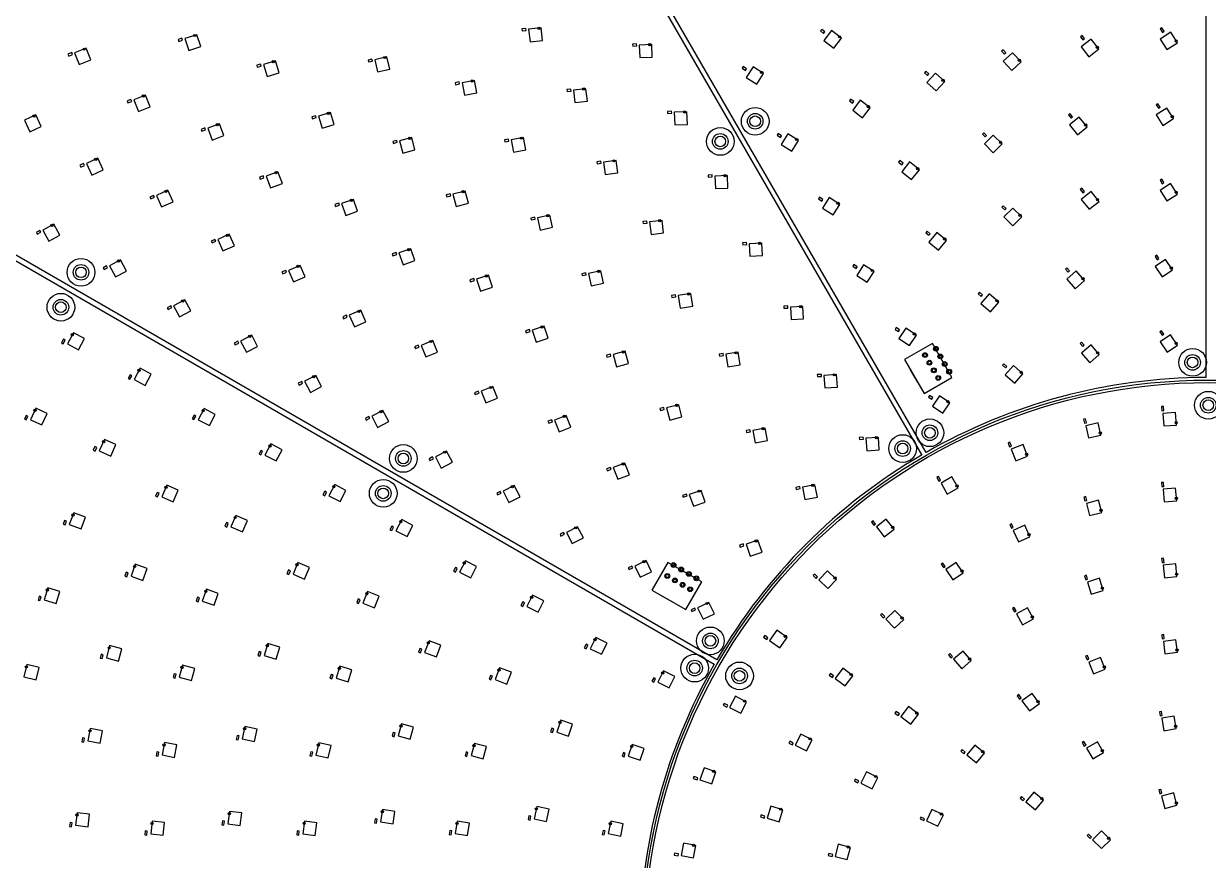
# Model space of a CAD drawing. Header units: millimetres. Extents: x -854 to 854, y -854 to 854.
# Drawn here: x -470.6 to 0, y 34.3 to 366.5 of the extents above; entities that cross this region are included whole.
import ezdxf

# ---------------------------------------------------------------- set-up
doc = ezdxf.new("R2010")
doc.units = ezdxf.units.MM
for name, color, linetype in [('CAP', 30, 'Continuous'), ('LED', 7, 'Continuous'), ('MOUNT', 1, 'Continuous'), ('OUTLINE', 2, 'Continuous'), ('WAGO', 3, 'Continuous')]:
    doc.layers.add(name, color=color, linetype=linetype)

msp = doc.modelspace()

# ---------------------------------------------------------------- linework, layer by layer
at = {"layer": 'CAP'}
for points in [[(-271.05, 364.64), (-272.64, 364.46), (-272.55, 363.67), (-270.96, 363.85), (-271.05, 364.64)], [(-152.32, 363.27), (-153.58, 364.24), (-154.07, 363.61), (-152.8, 362.64), (-152.32, 363.27)], [(-17.58, 363.49), (-18.44, 364.84), (-19.11, 364.41), (-18.25, 363.06), (-17.58, 363.49)], [(-407.68, 360.72), (-409.19, 360.21), (-408.94, 359.45), (-407.42, 359.96), (-407.68, 360.72)], [(-227.08, 358.48), (-228.68, 358.42), (-228.65, 357.62), (-227.05, 357.68), (-227.08, 358.48)], [(-49.19, 360.57), (-50.16, 361.84), (-50.8, 361.35), (-49.82, 360.08), (-49.19, 360.57)], [(-451.49, 355.01), (-452.98, 354.42), (-452.68, 353.67), (-451.2, 354.27), (-451.49, 355.01)], [(-80.43, 354.91), (-81.51, 356.09), (-82.1, 355.55), (-81.02, 354.37), (-80.43, 354.91)], [(-376.47, 350.47), (-378, 350), (-377.77, 349.24), (-376.24, 349.7), (-376.47, 350.47)], [(-332.23, 352.44), (-333.79, 352.08), (-333.61, 351.3), (-332.05, 351.66), (-332.23, 352.44)], [(-183.4, 348.61), (-184.75, 349.47), (-185.18, 348.8), (-183.83, 347.94), (-183.4, 348.61)], [(-111.05, 346.55), (-112.23, 347.63), (-112.77, 347.04), (-111.59, 345.96), (-111.05, 346.55)], [(-297.54, 343.37), (-299.12, 343.07), (-298.97, 342.28), (-297.4, 342.58), (-297.54, 343.37)], [(-253.24, 340.5), (-254.83, 340.32), (-254.74, 339.53), (-253.15, 339.71), (-253.24, 340.5)], [(-427.96, 336.4), (-429.45, 335.81), (-429.15, 335.07), (-427.66, 335.66), (-427.96, 336.4)], [(-140.84, 335.55), (-142.1, 336.53), (-142.59, 335.89), (-141.32, 334.92), (-140.84, 335.55)], [(-19.18, 333.36), (-20.05, 334.7), (-20.72, 334.27), (-19.85, 332.92), (-19.18, 333.36)], [(-354.57, 329.96), (-356.1, 329.49), (-355.87, 328.73), (-354.34, 329.19), (-354.57, 329.96)], [(-213.2, 331.75), (-214.79, 331.68), (-214.76, 330.88), (-213.16, 330.95), (-213.2, 331.75)], [(-53.92, 329.53), (-54.92, 330.77), (-55.55, 330.27), (-54.54, 329.03), (-53.92, 329.53)], [(-398.58, 325.09), (-400.08, 324.53), (-399.8, 323.78), (-398.3, 324.35), (-398.58, 325.09)], [(-322.37, 320.17), (-323.92, 319.76), (-323.71, 318.98), (-322.17, 319.4), (-322.37, 320.17)], [(-277.98, 320.63), (-279.55, 320.33), (-279.4, 319.54), (-277.83, 319.84), (-277.98, 320.63)], [(-169.54, 322), (-170.89, 322.86), (-171.32, 322.19), (-169.97, 321.33), (-169.54, 322)], [(-88.07, 322.09), (-89.2, 323.22), (-89.76, 322.65), (-88.63, 321.52), (-88.07, 322.09)], [(-446.8, 310.95), (-448.25, 310.27), (-447.91, 309.55), (-446.46, 310.22), (-446.8, 310.95)], [(-241.3, 311.91), (-242.88, 311.7), (-242.78, 310.91), (-241.19, 311.12), (-241.3, 311.91)], [(-121.25, 311.12), (-122.5, 312.13), (-123, 311.5), (-121.76, 310.5), (-121.25, 311.12)], [(-375.39, 306.06), (-376.89, 305.5), (-376.61, 304.75), (-375.11, 305.31), (-375.39, 306.06)], [(-197.08, 306.45), (-198.67, 306.38), (-198.64, 305.58), (-197.04, 305.65), (-197.08, 306.45)], [(-17.61, 303.4), (-18.48, 304.74), (-19.15, 304.31), (-18.28, 302.97), (-17.61, 303.4)], [(-418.99, 298.33), (-420.45, 297.67), (-420.12, 296.94), (-418.66, 297.6), (-418.99, 298.33)], [(-301.16, 298.96), (-302.7, 298.54), (-302.5, 297.77), (-300.95, 298.18), (-301.16, 298.96)], [(-153.11, 296.74), (-154.45, 297.61), (-154.89, 296.94), (-153.54, 296.07), (-153.11, 296.74)], [(-49.22, 299.9), (-50.23, 301.14), (-50.85, 300.64), (-49.85, 299.4), (-49.22, 299.9)], [(-345.4, 295.18), (-346.91, 294.66), (-346.64, 293.9), (-345.13, 294.43), (-345.4, 295.18)], [(-80.3, 293.11), (-81.43, 294.24), (-82, 293.68), (-80.87, 292.55), (-80.3, 293.11)], [(-267.56, 289.69), (-269.13, 289.34), (-268.95, 288.56), (-267.39, 288.91), (-267.56, 289.69)], [(-223.04, 288.11), (-224.62, 287.9), (-224.52, 287.11), (-222.93, 287.31), (-223.04, 288.11)], [(-464.12, 284.44), (-465.53, 283.68), (-465.15, 282.98), (-463.74, 283.74), (-464.12, 284.44)], [(-110.5, 283.11), (-111.74, 284.12), (-112.25, 283.5), (-111, 282.49), (-110.5, 283.11)], [(-394.61, 280.86), (-396.06, 280.2), (-395.73, 279.47), (-394.28, 280.13), (-394.61, 280.86)], [(-183.4, 279.56), (-185, 279.47), (-184.96, 278.68), (-183.36, 278.76), (-183.4, 279.56)], [(-322.66, 275.62), (-324.17, 275.09), (-323.9, 274.33), (-322.39, 274.86), (-322.66, 275.62)], [(-19.61, 273.21), (-20.5, 274.54), (-21.17, 274.1), (-20.28, 272.76), (-19.61, 273.21)], [(-437.61, 270.29), (-439.02, 269.53), (-438.64, 268.83), (-437.23, 269.58), (-437.61, 270.29)], [(-366.49, 268.55), (-367.96, 267.91), (-367.64, 267.17), (-366.17, 267.81), (-366.49, 268.55)], [(-139.49, 270.01), (-140.83, 270.88), (-141.27, 270.21), (-139.92, 269.34), (-139.49, 270.01)], [(-55.11, 268.31), (-56.16, 269.51), (-56.76, 268.99), (-55.71, 267.78), (-55.11, 268.31)], [(-291.79, 265.27), (-293.32, 264.79), (-293.08, 264.02), (-291.55, 264.51), (-291.79, 265.27)], [(-247.3, 267.57), (-248.86, 267.23), (-248.69, 266.45), (-247.12, 266.79), (-247.3, 267.57)], [(-211.62, 258.86), (-213.2, 258.61), (-213.08, 257.82), (-211.5, 258.07), (-211.62, 258.86)], [(-89.66, 258.82), (-90.86, 259.88), (-91.39, 259.28), (-90.19, 258.22), (-89.66, 258.82)], [(-412.13, 254.45), (-413.54, 253.69), (-413.16, 252.99), (-411.75, 253.74), (-412.13, 254.45)], [(-167.06, 254.4), (-168.66, 254.31), (-168.62, 253.52), (-167.02, 253.6), (-167.06, 254.4)], [(-342.35, 250.73), (-343.82, 250.09), (-343.5, 249.36), (-342.03, 250), (-342.35, 250.73)], [(-269.68, 245), (-271.2, 244.52), (-270.96, 243.76), (-269.44, 244.24), (-269.68, 245)], [(-122.67, 244.91), (-124, 245.8), (-124.45, 245.13), (-123.12, 244.24), (-122.67, 244.91)], [(-454.79, 241.22), (-455.55, 239.81), (-454.84, 239.43), (-454.09, 240.84), (-454.79, 241.22)], [(-385.53, 240.41), (-386.95, 239.66), (-386.58, 238.95), (-385.16, 239.7), (-385.53, 240.41)], [(-49.25, 238.89), (-50.31, 240.09), (-50.91, 239.56), (-49.86, 238.36), (-49.25, 238.89)], [(-17.65, 243.27), (-18.54, 244.6), (-19.21, 244.16), (-18.32, 242.83), (-17.65, 243.27)], [(-313.8, 238.83), (-315.28, 238.22), (-314.98, 237.48), (-313.5, 238.09), (-313.8, 238.83)], [(-237.52, 235.32), (-239.07, 234.9), (-238.86, 234.13), (-237.31, 234.54), (-237.52, 235.32)], [(-192.74, 235.54), (-194.32, 235.29), (-194.2, 234.5), (-192.62, 234.75), (-192.74, 235.54)], [(-80.01, 230.42), (-81.22, 231.47), (-81.74, 230.87), (-80.54, 229.81), (-80.01, 230.42)], [(-428.33, 227.08), (-429.09, 225.67), (-428.38, 225.29), (-427.63, 226.7), (-428.33, 227.08)], [(-153.71, 227.25), (-155.31, 227.14), (-155.26, 226.34), (-153.66, 226.45), (-153.71, 227.25)], [(-360.13, 224.45), (-361.55, 223.7), (-361.17, 222.99), (-359.76, 223.74), (-360.13, 224.45)], [(-290, 220.56), (-291.48, 219.95), (-291.18, 219.21), (-289.7, 219.83), (-290, 220.56)], [(-109.41, 218), (-110.74, 218.89), (-111.18, 218.22), (-109.85, 217.34), (-109.41, 218)], [(-216.31, 214.1), (-217.85, 213.69), (-217.64, 212.92), (-216.1, 213.33), (-216.31, 214.1)], [(-17.64, 212.88), (-17.75, 214.48), (-18.55, 214.42), (-18.43, 212.82), (-17.64, 212.88)], [(-469.59, 210.96), (-470.25, 209.5), (-469.53, 209.17), (-468.86, 210.63), (-469.59, 210.96)], [(-402.87, 211.05), (-403.61, 209.64), (-402.91, 209.27), (-402.16, 210.68), (-402.87, 211.05)], [(-333.43, 210.57), (-334.84, 209.83), (-334.47, 209.12), (-333.06, 209.86), (-333.43, 210.57)], [(-260.82, 209.2), (-262.31, 208.63), (-262.02, 207.88), (-260.53, 208.45), (-260.82, 209.2)], [(-48.44, 208.04), (-48.79, 209.61), (-49.57, 209.43), (-49.22, 207.87), (-48.44, 208.04)], [(-182.06, 205.24), (-183.63, 204.93), (-183.47, 204.14), (-181.9, 204.45), (-182.06, 205.24)], [(-442.27, 198.58), (-442.93, 197.12), (-442.2, 196.79), (-441.54, 198.25), (-442.27, 198.58)], [(-137.05, 202.3), (-138.64, 202.2), (-138.59, 201.4), (-136.99, 201.5), (-137.05, 202.3)], [(-78.22, 198.77), (-78.79, 200.27), (-79.54, 199.98), (-78.97, 198.49), (-78.22, 198.77)], [(-376.34, 197.04), (-377.09, 195.62), (-376.38, 195.25), (-375.64, 196.66), (-376.34, 197.04)], [(-308.12, 194.45), (-309.54, 193.71), (-309.17, 193), (-307.75, 193.74), (-308.12, 194.45)], [(-237.5, 190.32), (-239, 189.75), (-238.71, 189), (-237.21, 189.57), (-237.5, 190.32)], [(-106.33, 185.27), (-107.11, 186.66), (-107.81, 186.27), (-107.02, 184.87), (-106.33, 185.27)], [(-17.61, 182.76), (-17.75, 184.36), (-18.55, 184.29), (-18.41, 182.7), (-17.61, 182.76)], [(-417.51, 180.36), (-418.15, 178.89), (-417.42, 178.57), (-416.78, 180.04), (-417.51, 180.36)], [(-350.95, 180.83), (-351.69, 179.42), (-350.98, 179.05), (-350.24, 180.47), (-350.95, 180.83)], [(-281.25, 180.79), (-282.68, 180.07), (-282.32, 179.35), (-280.89, 180.08), (-281.25, 180.79)], [(-207.29, 179.72), (-208.81, 179.2), (-208.55, 178.45), (-207.03, 178.96), (-207.29, 179.72)], [(-162.28, 182.68), (-163.85, 182.37), (-163.69, 181.59), (-162.12, 181.9), (-162.28, 182.68)], [(-48.25, 177.16), (-48.65, 178.71), (-49.42, 178.51), (-49.02, 176.96), (-48.25, 177.16)], [(-454.31, 169.23), (-454.87, 167.73), (-454.12, 167.45), (-453.56, 168.94), (-454.31, 169.23)], [(-390.02, 168.36), (-390.66, 166.9), (-389.92, 166.58), (-389.28, 168.04), (-390.02, 168.36)], [(-324.34, 166.98), (-325.08, 165.56), (-324.37, 165.19), (-323.63, 166.61), (-324.34, 166.98)], [(-132.17, 167.81), (-133.15, 169.08), (-133.78, 168.59), (-132.8, 167.32), (-132.17, 167.81)], [(-77.49, 166.46), (-78.15, 167.92), (-78.88, 167.59), (-78.22, 166.13), (-77.49, 166.46)], [(-256.09, 164.45), (-257.52, 163.73), (-257.16, 163.01), (-255.73, 163.74), (-256.09, 164.45)], [(-184.74, 159.94), (-186.25, 159.42), (-185.99, 158.67), (-184.48, 159.18), (-184.74, 159.94)], [(-228.98, 151.12), (-230.41, 150.42), (-230.06, 149.7), (-228.62, 150.41), (-228.98, 151.12)], [(-104.51, 150.97), (-105.41, 152.29), (-106.07, 151.84), (-105.17, 150.52), (-104.51, 150.97)], [(-17.58, 152.6), (-17.74, 154.2), (-18.54, 154.12), (-18.37, 152.52), (-17.58, 152.6)], [(-429.82, 148.65), (-430.35, 147.14), (-429.6, 146.88), (-429.07, 148.39), (-429.82, 148.65)], [(-365.38, 149.56), (-365.99, 148.08), (-365.25, 147.77), (-364.64, 149.25), (-365.38, 149.56)], [(-299.06, 150.53), (-299.78, 149.1), (-299.07, 148.74), (-298.35, 150.16), (-299.06, 150.53)], [(-155.19, 146.78), (-156.35, 147.89), (-156.9, 147.31), (-155.75, 146.2), (-155.19, 146.78)], [(-47.94, 145.94), (-48.42, 147.47), (-49.18, 147.23), (-48.7, 145.7), (-47.94, 145.94)], [(-464.4, 139.15), (-464.87, 137.62), (-464.1, 137.39), (-463.64, 138.92), (-464.4, 139.15)], [(-401.51, 138.75), (-402.04, 137.24), (-401.28, 136.97), (-400.75, 138.48), (-401.51, 138.75)], [(-337.66, 138.08), (-338.27, 136.6), (-337.54, 136.29), (-336.92, 137.77), (-337.66, 138.08)], [(-272.33, 136.91), (-273.05, 135.48), (-272.34, 135.12), (-271.62, 136.54), (-272.33, 136.91)], [(-204.03, 134.46), (-205.47, 133.75), (-205.11, 133.03), (-203.68, 133.74), (-204.03, 134.46)], [(-128.52, 131.13), (-129.63, 132.29), (-130.2, 131.73), (-129.1, 130.58), (-128.52, 131.13)], [(-76.33, 133.3), (-77.11, 134.7), (-77.81, 134.32), (-77.03, 132.92), (-76.33, 133.3)], [(-174.91, 122.62), (-176.21, 123.55), (-176.68, 122.9), (-175.38, 121.97), (-174.91, 122.62)], [(-17.52, 122.37), (-17.73, 123.96), (-18.52, 123.86), (-18.32, 122.27), (-17.52, 122.37)], [(-313.15, 118.44), (-313.73, 116.95), (-312.98, 116.66), (-312.41, 118.15), (-313.15, 118.44)], [(-247.19, 120.06), (-247.9, 118.63), (-247.18, 118.27), (-246.47, 119.71), (-247.19, 120.06)], [(-439.73, 116.12), (-440.14, 114.57), (-439.37, 114.36), (-438.96, 115.91), (-439.73, 116.12)], [(-377.02, 117.15), (-377.5, 115.62), (-376.74, 115.38), (-376.26, 116.9), (-377.02, 117.15)], [(-101.61, 115.21), (-102.65, 116.42), (-103.26, 115.9), (-102.21, 114.69), (-101.61, 115.21)], [(-47.41, 114.17), (-48, 115.65), (-48.74, 115.36), (-48.15, 113.87), (-47.41, 114.17)], [(-410.75, 108.35), (-411.17, 106.81), (-410.39, 106.6), (-409.98, 108.15), (-410.75, 108.35)], [(-148.83, 107.53), (-150.12, 108.48), (-150.59, 107.83), (-149.31, 106.88), (-148.83, 107.53)], [(-348.41, 108.12), (-348.89, 106.6), (-348.13, 106.36), (-347.65, 107.88), (-348.41, 108.12)], [(-285.15, 107.69), (-285.72, 106.2), (-284.97, 105.91), (-284.4, 107.4), (-285.15, 107.69)], [(-220.28, 106.79), (-220.99, 105.36), (-220.27, 105), (-219.57, 106.44), (-220.28, 106.79)], [(-74.31, 98.79), (-75.25, 100.08), (-75.9, 99.61), (-74.96, 98.32), (-74.31, 98.79)], [(-190.9, 95.84), (-192.32, 96.58), (-192.69, 95.86), (-191.27, 95.13), (-190.9, 95.84)], [(-122.72, 92.4), (-123.98, 93.38), (-124.47, 92.75), (-123.21, 91.77), (-122.72, 92.4)], [(-18.27, 91.82), (-18.55, 93.4), (-19.34, 93.26), (-19.06, 91.68), (-18.27, 91.82)], [(-323.82, 85.06), (-324.23, 83.51), (-323.46, 83.31), (-323.05, 84.85), (-323.82, 85.06)], [(-260.75, 86.77), (-261.26, 85.25), (-260.5, 85), (-259.99, 86.51), (-260.75, 86.77)], [(-447.18, 82.93), (-447.48, 81.36), (-446.69, 81.21), (-446.39, 82.78), (-447.18, 82.93)], [(-385.8, 83.84), (-386.15, 82.28), (-385.36, 82.1), (-385.02, 83.67), (-385.8, 83.84)], [(-164.86, 80.83), (-166.29, 81.55), (-166.65, 80.83), (-165.22, 80.11), (-164.86, 80.83)], [(-48.58, 80.03), (-49.38, 81.42), (-50.07, 81.02), (-49.27, 79.63), (-48.58, 80.03)], [(-417.7, 77.35), (-418, 75.78), (-417.21, 75.63), (-416.92, 77.21), (-417.7, 77.35)], [(-356.51, 77.35), (-356.86, 75.78), (-356.08, 75.61), (-355.73, 77.17), (-356.51, 77.35)], [(-294.84, 77.29), (-295.26, 75.75), (-294.48, 75.54), (-294.07, 77.09), (-294.84, 77.29)], [(-232.34, 77.13), (-232.85, 75.61), (-232.1, 75.35), (-231.58, 76.87), (-232.34, 77.13)], [(-96.54, 77.21), (-97.77, 78.23), (-98.28, 77.61), (-97.05, 76.59), (-96.54, 77.21)], [(-202.82, 67.03), (-204.34, 67.54), (-204.59, 66.79), (-203.08, 66.27), (-202.82, 67.03)], [(-138.81, 65.8), (-140.24, 66.51), (-140.59, 65.79), (-139.16, 65.09), (-138.81, 65.8)], [(-18.44, 60.9), (-18.86, 62.45), (-19.63, 62.24), (-19.21, 60.7), (-18.44, 60.9)], [(-73.02, 58.59), (-74.25, 59.62), (-74.76, 59.01), (-73.53, 57.98), (-73.02, 58.59)], [(-269.84, 51.99), (-270.15, 50.42), (-269.37, 50.27), (-269.06, 51.84), (-269.84, 51.99)], [(-176.15, 51.8), (-177.68, 52.27), (-177.92, 51.51), (-176.39, 51.04), (-176.15, 51.8)], [(-452.13, 49.28), (-452.3, 47.69), (-451.51, 47.6), (-451.33, 49.19), (-452.13, 49.28)], [(-391.64, 49.9), (-391.85, 48.31), (-391.05, 48.21), (-390.84, 49.79), (-391.64, 49.9)], [(-330.94, 50.74), (-331.19, 49.16), (-330.4, 49.04), (-330.15, 50.62), (-330.94, 50.74)], [(-112.71, 50.77), (-114.16, 51.45), (-114.5, 50.73), (-113.05, 50.05), (-112.71, 50.77)], [(-422.31, 45.92), (-422.49, 44.33), (-421.7, 44.24), (-421.52, 45.83), (-422.31, 45.92)], [(-361.89, 45.98), (-362.1, 44.39), (-361.31, 44.29), (-361.1, 45.88), (-361.89, 45.98)], [(-301.31, 46.05), (-301.56, 44.47), (-300.77, 44.35), (-300.52, 45.93), (-301.31, 46.05)], [(-240.42, 46.14), (-240.73, 44.57), (-239.95, 44.41), (-239.63, 45.98), (-240.42, 46.14)], [(-46.42, 43.52), (-47.55, 44.65), (-48.12, 44.09), (-46.99, 42.96), (-46.42, 43.52)], [(-210.42, 36.78), (-211.99, 37.07), (-212.14, 36.29), (-210.56, 35.99), (-210.42, 36.78)], [(-149.21, 36.52), (-150.76, 36.92), (-150.96, 36.14), (-149.41, 35.74), (-149.21, 36.52)]]:
    msp.add_lwpolyline(points, dxfattribs=at)
at = {"layer": 'LED'}
for points in [[(-264.45, 359.86), (-265.01, 364.83), (-269.98, 364.27), (-269.42, 359.3), (-264.45, 359.86)], [(-148.78, 356.81), (-145.74, 360.77), (-149.71, 363.82), (-152.75, 359.85), (-148.78, 356.81)], [(-16.47, 356.21), (-12.25, 358.89), (-14.94, 363.11), (-19.15, 360.42), (-16.47, 356.21)], [(-400.23, 357.4), (-401.81, 362.15), (-406.55, 360.58), (-404.98, 355.83), (-400.23, 357.4)], [(-220.86, 353.22), (-221.05, 358.22), (-226.05, 358.03), (-225.86, 353.03), (-220.86, 353.22)], [(-47.45, 353.41), (-43.48, 356.46), (-46.53, 360.43), (-50.49, 357.38), (-47.45, 353.41)], [(-443.87, 352.13), (-445.72, 356.78), (-450.36, 354.93), (-448.52, 350.29), (-443.87, 352.13)], [(-325.12, 348.47), (-326.26, 353.34), (-331.13, 352.2), (-329.99, 347.33), (-325.12, 348.47)], [(-78.07, 347.93), (-74.39, 351.31), (-77.76, 355), (-81.45, 351.62), (-78.07, 347.93)], [(-369.11, 346.97), (-370.56, 351.75), (-375.35, 350.3), (-373.9, 345.51), (-369.11, 346.97)], [(-179.32, 342.48), (-176.63, 346.7), (-180.85, 349.39), (-183.53, 345.17), (-179.32, 342.48)], [(-290.61, 339.1), (-291.54, 344.01), (-296.45, 343.08), (-295.52, 338.17), (-290.61, 339.1)], [(-108.1, 339.81), (-104.72, 343.49), (-108.41, 346.87), (-111.79, 343.18), (-108.1, 339.81)], [(-246.64, 335.73), (-247.2, 340.7), (-252.17, 340.14), (-251.61, 335.17), (-246.64, 335.73)], [(-420.34, 333.53), (-422.18, 338.17), (-426.83, 336.33), (-424.98, 331.68), (-420.34, 333.53)], [(-137.3, 329.09), (-134.26, 333.06), (-138.23, 336.1), (-141.27, 332.14), (-137.3, 329.09)], [(-463.59, 325.73), (-465.71, 330.26), (-470.24, 328.15), (-468.13, 323.62), (-463.59, 325.73)], [(-347.22, 326.46), (-348.67, 331.24), (-353.45, 329.79), (-352, 325.01), (-347.22, 326.46)], [(-206.94, 326.53), (-207.16, 331.53), (-212.15, 331.31), (-211.94, 326.32), (-206.94, 326.53)], [(-51.99, 322.42), (-48.11, 325.57), (-51.25, 329.45), (-55.14, 326.31), (-51.99, 322.42)], [(-18.01, 326.09), (-13.81, 328.81), (-16.54, 333.01), (-20.73, 330.28), (-18.01, 326.09)], [(-391.01, 322.08), (-392.78, 326.76), (-397.46, 325), (-395.69, 320.32), (-391.01, 322.08)], [(-315.14, 316.43), (-316.43, 321.26), (-321.26, 319.97), (-319.97, 315.14), (-315.14, 316.43)], [(-271.04, 316.36), (-271.97, 321.27), (-276.88, 320.34), (-275.95, 315.43), (-271.04, 316.36)], [(-165.46, 315.87), (-162.78, 320.09), (-166.99, 322.78), (-169.68, 318.56), (-165.46, 315.87)], [(-85.41, 315.22), (-81.87, 318.76), (-85.41, 322.29), (-88.95, 318.76), (-85.41, 315.22)], [(-439.02, 308.52), (-441.13, 313.05), (-445.66, 310.94), (-443.55, 306.41), (-439.02, 308.52)], [(-234.61, 307.26), (-235.26, 312.21), (-240.22, 311.56), (-239.57, 306.6), (-234.61, 307.26)], [(-117.89, 304.57), (-114.75, 308.45), (-118.63, 311.6), (-121.78, 307.71), (-117.89, 304.57)], [(-367.82, 303.05), (-369.59, 307.73), (-374.27, 305.97), (-372.5, 301.29), (-367.82, 303.05)], [(-190.82, 301.23), (-191.04, 306.23), (-196.03, 306.01), (-195.82, 301.01), (-190.82, 301.23)], [(-16.44, 296.13), (-12.24, 298.85), (-14.97, 303.05), (-19.16, 300.32), (-16.44, 296.13)], [(-411.24, 295.82), (-413.31, 300.37), (-417.86, 298.31), (-415.8, 293.75), (-411.24, 295.82)], [(-337.9, 292), (-339.55, 296.71), (-344.27, 295.06), (-342.62, 290.34), (-337.9, 292)], [(-293.92, 295.22), (-295.22, 300.05), (-300.05, 298.75), (-298.75, 293.92), (-293.92, 295.22)], [(-149.08, 290.57), (-146.36, 294.77), (-150.55, 297.49), (-153.28, 293.3), (-149.08, 290.57)], [(-47.3, 292.79), (-43.41, 295.94), (-46.56, 299.82), (-50.45, 296.68), (-47.3, 292.79)], [(-77.65, 286.24), (-74.11, 289.78), (-77.65, 293.31), (-81.18, 289.78), (-77.65, 286.24)], [(-260.5, 285.64), (-261.58, 290.52), (-266.46, 289.44), (-265.38, 284.56), (-260.5, 285.64)], [(-216.35, 283.45), (-217, 288.41), (-221.96, 287.76), (-221.31, 282.8), (-216.35, 283.45)], [(-456.22, 282.47), (-458.59, 286.87), (-462.99, 284.5), (-460.62, 280.1), (-456.22, 282.47)], [(-386.86, 278.34), (-388.92, 282.9), (-393.48, 280.83), (-391.41, 276.28), (-386.86, 278.34)], [(-107.14, 276.56), (-103.99, 280.44), (-107.88, 283.59), (-111.03, 279.7), (-107.14, 276.56)], [(-177.1, 274.4), (-177.37, 279.39), (-182.36, 279.13), (-182.1, 274.13), (-177.1, 274.4)], [(-315.16, 272.43), (-316.81, 277.15), (-321.53, 275.49), (-319.88, 270.78), (-315.16, 272.43)], [(-429.71, 268.29), (-432.07, 272.7), (-436.48, 270.34), (-434.12, 265.93), (-429.71, 268.29)], [(-358.78, 265.93), (-360.78, 270.51), (-365.36, 268.51), (-363.36, 263.93), (-358.78, 265.93)], [(-240.23, 263.52), (-241.31, 268.4), (-246.19, 267.32), (-245.11, 262.44), (-240.23, 263.52)], [(-135.46, 263.84), (-132.74, 268.04), (-136.93, 270.76), (-139.66, 266.57), (-135.46, 263.84)], [(-52.91, 261.28), (-49.15, 264.58), (-52.44, 268.34), (-56.2, 265.04), (-52.91, 261.28)], [(-18.35, 265.95), (-14.19, 268.73), (-16.97, 272.89), (-21.13, 270.11), (-18.35, 265.95)], [(-284.4, 261.85), (-285.91, 266.62), (-290.67, 265.11), (-289.17, 260.34), (-284.4, 261.85)], [(-204.82, 254.38), (-205.6, 259.32), (-210.54, 258.54), (-209.75, 253.6), (-204.82, 254.38)], [(-86.56, 252.14), (-83.26, 255.9), (-87.02, 259.2), (-90.32, 255.44), (-86.56, 252.14)], [(-404.23, 252.45), (-406.59, 256.86), (-411, 254.5), (-408.64, 250.09), (-404.23, 252.45)], [(-160.76, 249.24), (-161.03, 254.23), (-166.02, 253.97), (-165.76, 248.97), (-160.76, 249.24)], [(-334.64, 248.11), (-336.64, 252.7), (-341.22, 250.7), (-339.22, 246.11), (-334.64, 248.11)], [(-262.28, 241.58), (-263.79, 246.35), (-268.56, 244.85), (-267.05, 240.08), (-262.28, 241.58)], [(-118.73, 238.69), (-115.95, 242.85), (-120.11, 245.62), (-122.89, 241.47), (-118.73, 238.69)], [(-446.4, 241.44), (-450.81, 243.8), (-453.16, 239.39), (-448.75, 237.03), (-446.4, 241.44)], [(-377.65, 238.37), (-379.98, 242.79), (-384.4, 240.46), (-382.07, 236.04), (-377.65, 238.37)], [(-306.14, 236.06), (-308.05, 240.68), (-312.67, 238.77), (-310.76, 234.15), (-306.14, 236.06)], [(-16.39, 236.02), (-12.23, 238.8), (-15.01, 242.95), (-19.16, 240.18), (-16.39, 236.02)], [(-230.28, 231.58), (-231.58, 236.41), (-236.41, 235.11), (-235.11, 230.28), (-230.28, 231.58)], [(-185.94, 231.07), (-186.72, 236), (-191.66, 235.22), (-190.87, 230.28), (-185.94, 231.07)], [(-47.05, 231.86), (-43.29, 235.16), (-46.59, 238.92), (-50.35, 235.62), (-47.05, 231.86)], [(-76.91, 223.74), (-73.62, 227.49), (-77.38, 230.79), (-80.67, 227.03), (-76.91, 223.74)], [(-419.94, 227.3), (-424.35, 229.65), (-426.71, 225.24), (-422.3, 222.89), (-419.94, 227.3)], [(-352.25, 222.41), (-354.58, 226.83), (-359, 224.5), (-356.67, 220.08), (-352.25, 222.41)], [(-147.35, 222.17), (-147.67, 227.16), (-152.66, 226.83), (-152.34, 221.84), (-147.35, 222.17)], [(-282.34, 217.8), (-284.25, 222.42), (-288.87, 220.51), (-286.96, 215.89), (-282.34, 217.8)], [(-105.46, 211.78), (-102.68, 215.94), (-106.84, 218.72), (-109.62, 214.56), (-105.46, 211.78)], [(-461.23, 211.73), (-465.79, 213.79), (-467.85, 209.24), (-463.3, 207.17), (-461.23, 211.73)], [(-394.47, 211.31), (-398.89, 213.65), (-401.23, 209.23), (-396.81, 206.89), (-394.47, 211.31)], [(-325.55, 208.48), (-327.86, 212.92), (-332.29, 210.61), (-329.99, 206.17), (-325.55, 208.48)], [(-209.07, 210.36), (-210.36, 215.19), (-215.19, 213.9), (-213.9, 209.07), (-209.07, 210.36)], [(-17.64, 206.76), (-12.65, 207.13), (-13.02, 212.12), (-18, 211.75), (-17.64, 206.76)], [(-253.23, 206.24), (-255.02, 210.91), (-259.69, 209.11), (-257.9, 204.45), (-253.23, 206.24)], [(-47.56, 201.99), (-42.68, 203.08), (-43.76, 207.96), (-48.64, 206.87), (-47.56, 201.99)], [(-175.08, 201.03), (-176.06, 205.94), (-180.96, 204.96), (-179.99, 200.06), (-175.08, 201.03)], [(-433.91, 199.34), (-438.46, 201.41), (-440.52, 196.85), (-435.97, 194.79), (-433.91, 199.34)], [(-367.95, 197.3), (-372.37, 199.63), (-374.71, 195.21), (-370.29, 192.87), (-367.95, 197.3)], [(-130.68, 197.22), (-131.01, 202.21), (-136, 201.88), (-135.67, 196.89), (-130.68, 197.22)], [(-76.46, 192.92), (-71.79, 194.7), (-73.58, 199.37), (-78.25, 197.59), (-76.46, 192.92)], [(-300.25, 192.36), (-302.56, 196.8), (-306.99, 194.49), (-304.68, 190.06), (-300.25, 192.36)], [(-229.91, 187.36), (-231.71, 192.03), (-236.37, 190.23), (-234.58, 185.57), (-229.91, 187.36)], [(-103.73, 179.73), (-99.37, 182.17), (-101.82, 186.53), (-106.18, 184.09), (-103.73, 179.73)], [(-409.16, 181.24), (-413.74, 183.24), (-415.74, 178.66), (-411.16, 176.66), (-409.16, 181.24)], [(-342.56, 181.15), (-347, 183.45), (-349.31, 179.02), (-344.87, 176.71), (-342.56, 181.15)], [(-273.4, 178.64), (-275.67, 183.09), (-280.12, 180.82), (-277.85, 176.37), (-273.4, 178.64)], [(-199.83, 176.46), (-201.43, 181.19), (-206.17, 179.59), (-204.56, 174.85), (-199.83, 176.46)], [(-155.3, 178.48), (-156.28, 183.38), (-161.18, 182.41), (-160.21, 177.5), (-155.3, 178.48)], [(-17.54, 176.65), (-12.56, 177.07), (-12.99, 182.05), (-17.97, 181.63), (-17.54, 176.65)], [(-47.15, 171.14), (-42.31, 172.4), (-43.57, 177.24), (-48.41, 175.98), (-47.15, 171.14)], [(-446.01, 170.54), (-450.69, 172.3), (-452.46, 167.62), (-447.78, 165.86), (-446.01, 170.54)], [(-381.67, 169.25), (-386.25, 171.25), (-388.25, 166.66), (-383.66, 164.66), (-381.67, 169.25)], [(-315.95, 167.29), (-320.39, 169.6), (-322.7, 165.17), (-318.26, 162.86), (-315.95, 167.29)], [(-128.8, 162.71), (-124.84, 165.76), (-127.9, 169.72), (-131.85, 166.67), (-128.8, 162.71)], [(-248.24, 162.3), (-250.51, 166.75), (-254.96, 164.48), (-252.69, 160.03), (-248.24, 162.3)], [(-75.39, 160.71), (-70.83, 162.77), (-72.89, 167.33), (-77.45, 165.27), (-75.39, 160.71)], [(-177.27, 156.68), (-178.88, 161.41), (-183.61, 159.81), (-182.01, 155.07), (-177.27, 156.68)], [(-421.56, 150.16), (-426.28, 151.81), (-427.93, 147.09), (-423.21, 145.44), (-421.56, 150.16)], [(-357.05, 150.6), (-361.67, 152.51), (-363.58, 147.89), (-358.96, 145.98), (-357.05, 150.6)], [(-290.67, 150.91), (-295.12, 153.18), (-297.39, 148.72), (-292.94, 146.45), (-290.67, 150.91)], [(-221.15, 148.87), (-223.36, 153.35), (-227.84, 151.14), (-225.63, 146.66), (-221.15, 148.87)], [(-101.47, 145.66), (-97.32, 148.46), (-100.12, 152.6), (-104.27, 149.8), (-101.47, 145.66)], [(-17.41, 146.49), (-12.44, 147), (-12.94, 151.97), (-17.92, 151.46), (-17.41, 146.49)], [(-151.12, 142.22), (-147.64, 145.82), (-151.24, 149.29), (-154.71, 145.69), (-151.12, 142.22)], [(-46.54, 139.99), (-41.77, 141.48), (-43.27, 146.25), (-48.04, 144.76), (-46.54, 139.99)], [(-456.21, 141), (-461, 142.45), (-462.45, 137.67), (-457.66, 136.22), (-456.21, 141)], [(-393.25, 140.25), (-397.96, 141.9), (-399.62, 137.18), (-394.9, 135.53), (-393.25, 140.25)], [(-329.33, 139.12), (-333.95, 141.03), (-335.86, 136.41), (-331.24, 134.5), (-329.33, 139.12)], [(-263.94, 137.29), (-268.39, 139.56), (-270.66, 135.1), (-266.21, 132.83), (-263.94, 137.29)], [(-196.2, 132.2), (-198.42, 136.68), (-202.9, 134.47), (-200.69, 129.99), (-196.2, 132.2)], [(-124.62, 126.42), (-121.01, 129.88), (-124.47, 133.49), (-128.08, 130.03), (-124.62, 126.42)], [(-73.77, 127.75), (-69.4, 130.18), (-71.82, 134.55), (-76.19, 132.12), (-73.77, 127.75)], [(-238.81, 120.55), (-243.29, 122.77), (-245.5, 118.28), (-241.02, 116.07), (-238.81, 120.55)], [(-170.21, 118.7), (-167.3, 122.77), (-171.37, 125.68), (-174.28, 121.61), (-170.21, 118.7)], [(-431.6, 118.24), (-436.43, 119.53), (-437.73, 114.7), (-432.9, 113.41), (-431.6, 118.24)], [(-368.81, 118.91), (-373.58, 120.41), (-375.09, 115.64), (-370.32, 114.14), (-368.81, 118.91)], [(-304.85, 119.7), (-309.52, 121.49), (-311.31, 116.82), (-306.64, 115.03), (-304.85, 119.7)], [(-17.21, 116.26), (-12.25, 116.89), (-12.87, 121.85), (-17.83, 121.22), (-17.21, 116.26)], [(-97.97, 110.29), (-94.18, 113.55), (-97.44, 117.34), (-101.23, 114.08), (-97.97, 110.29)], [(-45.58, 108.33), (-40.93, 110.17), (-42.77, 114.82), (-47.42, 112.98), (-45.58, 108.33)], [(-464.46, 110.86), (-469.33, 112), (-470.46, 107.13), (-465.59, 105.99), (-464.46, 110.86)], [(-402.63, 110.47), (-407.46, 111.77), (-408.75, 106.94), (-403.92, 105.64), (-402.63, 110.47)], [(-340.2, 109.89), (-344.97, 111.39), (-346.47, 106.62), (-341.71, 105.12), (-340.2, 109.89)], [(-276.84, 108.95), (-281.51, 110.74), (-283.3, 106.07), (-278.64, 104.28), (-276.84, 108.95)], [(-211.9, 107.29), (-216.39, 109.5), (-218.6, 105.01), (-214.11, 102.8), (-211.9, 107.29)], [(-144.2, 103.54), (-141.22, 107.56), (-145.24, 110.53), (-148.22, 106.51), (-144.2, 103.54)], [(-185.68, 92.65), (-183.4, 97.1), (-187.84, 99.39), (-190.13, 94.94), (-185.68, 92.65)], [(-71.09, 93.59), (-67.04, 96.53), (-69.98, 100.57), (-74.03, 97.64), (-71.09, 93.59)], [(-118.17, 88.31), (-115.11, 92.26), (-119.06, 95.32), (-122.12, 91.37), (-118.17, 88.31)], [(-252.5, 88.35), (-257.23, 89.96), (-258.84, 85.22), (-254.11, 83.62), (-252.5, 88.35)], [(-17.66, 85.74), (-12.73, 86.6), (-13.6, 91.53), (-18.52, 90.66), (-17.66, 85.74)], [(-439.23, 85.65), (-444.15, 86.58), (-445.08, 81.67), (-440.16, 80.74), (-439.23, 85.65)], [(-377.77, 86.31), (-382.66, 87.39), (-383.74, 82.51), (-378.86, 81.43), (-377.77, 86.31)], [(-315.69, 87.18), (-320.52, 88.47), (-321.82, 83.64), (-316.99, 82.35), (-315.69, 87.18)], [(-409.76, 80.07), (-414.67, 81), (-415.6, 76.09), (-410.69, 75.16), (-409.76, 80.07)], [(-348.48, 79.82), (-353.37, 80.9), (-354.45, 76.02), (-349.57, 74.94), (-348.48, 79.82)], [(-286.72, 79.41), (-291.55, 80.71), (-292.84, 75.88), (-288.01, 74.58), (-286.72, 79.41)], [(-224.09, 78.71), (-228.83, 80.32), (-230.43, 75.58), (-225.7, 73.97), (-224.09, 78.71)], [(-159.62, 77.68), (-157.37, 82.14), (-161.83, 84.39), (-164.08, 79.93), (-159.62, 77.68)], [(-92.13, 72.97), (-88.94, 76.82), (-92.79, 80.01), (-95.98, 76.16), (-92.13, 72.97)], [(-45.92, 74.53), (-41.58, 77.03), (-44.08, 81.36), (-48.42, 78.86), (-45.92, 74.53)], [(-197.19, 64.63), (-195.58, 69.36), (-200.31, 70.98), (-201.93, 66.25), (-197.19, 64.63)], [(-133.53, 62.71), (-131.33, 67.2), (-135.81, 69.4), (-138.02, 64.92), (-133.53, 62.71)], [(-68.64, 54.33), (-65.42, 58.16), (-69.25, 61.37), (-72.47, 57.54), (-68.64, 54.33)], [(-17.3, 54.89), (-12.47, 56.19), (-13.76, 61.02), (-18.59, 59.72), (-17.3, 54.89)], [(-444.41, 52.59), (-449.37, 53.15), (-449.93, 48.18), (-444.97, 47.62), (-444.41, 52.59)], [(-383.86, 53.06), (-388.82, 53.71), (-389.47, 48.75), (-384.51, 48.1), (-383.86, 53.06)], [(-323.08, 53.7), (-328.02, 54.48), (-328.8, 49.55), (-323.86, 48.76), (-323.08, 53.7)], [(-261.87, 54.64), (-266.78, 55.61), (-267.75, 50.71), (-262.85, 49.73), (-261.87, 54.64)], [(-170.45, 49.59), (-168.99, 54.37), (-173.77, 55.83), (-175.23, 51.05), (-170.45, 49.59)], [(-107.38, 47.77), (-105.25, 52.29), (-109.78, 54.42), (-111.91, 49.9), (-107.38, 47.77)], [(-414.59, 49.23), (-419.56, 49.79), (-420.12, 44.82), (-415.15, 44.26), (-414.59, 49.23)], [(-354.12, 49.14), (-359.07, 49.79), (-359.73, 44.84), (-354.77, 44.18), (-354.12, 49.14)], [(-293.45, 49.01), (-298.38, 49.79), (-299.17, 44.85), (-294.23, 44.07), (-293.45, 49.01)], [(-232.45, 48.79), (-237.35, 49.76), (-238.33, 44.86), (-233.42, 43.88), (-232.45, 48.79)], [(-42.43, 38.89), (-38.89, 42.43), (-42.43, 45.96), (-45.96, 42.43), (-42.43, 38.89)], [(-204.5, 35.23), (-203.59, 40.15), (-208.51, 41.06), (-209.42, 36.14), (-204.5, 35.23)], [(-143.42, 34.55), (-142.16, 39.39), (-147.01, 40.64), (-148.26, 35.8), (-143.42, 34.55)]]:
    msp.add_lwpolyline(points, dxfattribs=at)
for centre in [(-265.9, 364.68), (-402.65, 361.82), (-221.95, 358.13), (-146.49, 361.28), (-12.78, 359.62), (-446.53, 356.4), (-327.12, 353.08), (-44.07, 357.14), (-371.41, 351.44), (-75.03, 351.94), (-292.41, 343.79), (-177.42, 347.14), (-105.42, 344.06), (-248.09, 340.54), (-423, 337.79), (-466.5, 329.84), (-349.51, 330.93), (-208.06, 331.44), (-135.01, 333.57), (-14.34, 329.54), (-393.6, 326.4), (-48.71, 326.24), (-317.29, 320.98), (-272.84, 321.05), (-163.56, 320.53), (-82.55, 319.36), (-441.93, 312.63), (-236.15, 312.05), (-370.41, 307.37), (-191.94, 306.14), (-115.48, 308.98), (-414.11, 299.96), (-340.39, 296.37), (-296.07, 299.77), (-44.02, 296.6), (-12.77, 299.58), (-147.14, 295.22), (-262.45, 290.28), (-217.89, 288.25), (-74.78, 290.38), (-459.36, 286.4), (-389.72, 282.48), (-178.26, 279.29), (-104.73, 280.97), (-317.65, 276.8), (-432.84, 272.23), (-361.58, 270.1), (-242.18, 268.16), (-133.52, 268.49), (-14.73, 269.45), (-286.75, 266.3), (-49.78, 265.22), (-206.48, 259.13), (-407.36, 256.39), (-161.92, 254.13), (-83.97, 256.46), (-337.44, 252.29), (-264.63, 246.03), (-451.19, 242.98), (-380.76, 242.33), (-308.87, 240.29), (-116.73, 243.3), (-232.43, 236.13), (-187.6, 235.81), (-43.92, 235.8), (-12.77, 239.52), (-424.73, 228.84), (-355.35, 226.37), (-148.57, 227.05), (-74.33, 228.05), (-285.07, 222.03), (-103.46, 216.4), (-466.11, 212.95), (-399.27, 212.83), (-328.63, 212.46), (-211.22, 214.91), (-255.84, 210.54), (-12.77, 208.02), (-176.93, 205.71), (-131.9, 202.1), (-42.92, 203.95), (-438.79, 200.57), (-372.75, 198.81), (-303.33, 196.34), (-72.16, 195.52), (-232.53, 191.66), (-157.15, 183.16), (-414.06, 182.4), (-347.37, 182.63), (-276.45, 182.64), (-202.27, 180.86), (-99.86, 182.93), (-12.69, 177.97), (-450.96, 171.44), (-386.56, 170.4), (-42.58, 173.26), (-320.76, 168.78), (-251.29, 166.3), (-125.43, 166.45), (-179.71, 161.08), (-71.25, 163.57), (-426.53, 150.95), (-361.96, 151.66), (-295.49, 152.35), (-224.15, 152.91), (-148.33, 146.41), (-97.87, 149.18), (-12.58, 147.89), (-461.21, 141.58), (-398.22, 141.04), (-42.09, 142.33), (-334.25, 140.18), (-268.76, 138.74), (-199.2, 136.24), (-121.67, 130.49), (-69.88, 130.94), (-243.65, 121.94), (-168.06, 123.25), (-436.62, 118.65), (-373.81, 119.54), (-309.8, 120.63), (-12.41, 117.77), (-94.8, 114.2), (-469.48, 111.11), (-407.64, 110.88), (-345.19, 110.52), (-281.79, 109.88), (-216.74, 108.67), (-141.98, 108.05), (-41.31, 110.99), (-184.22, 97.47), (-67.61, 97.23), (-257.48, 89.09), (-115.85, 92.77), (-444.26, 85.69), (-382.8, 86.5), (-320.71, 87.59), (-12.94, 87.48), (-414.79, 80.11), (-353.51, 80.01), (-291.73, 79.83), (-158.2, 82.5), (-229.07, 79.45), (-89.67, 77.36), (-42.08, 77.78), (-196.45, 69.61), (-132.16, 67.55), (-66.14, 58.7), (-12.75, 57.04), (-449.43, 52.25), (-388.88, 52.81), (-328.11, 53.59), (-266.9, 54.72), (-169.86, 54.58), (-106.09, 52.63), (-419.61, 48.89), (-359.14, 48.9), (-298.48, 48.89), (-237.48, 48.87), (-39.56, 43.03), (-204.49, 40.26), (-143.05, 39.57)]:
    msp.add_circle(centre, 0.45, dxfattribs=at)
at = {"layer": 'MOUNT'}
for centre, radius in [((-179.99, 327.75), 5.5), ((-179.99, 327.75), 3.1), ((-179.99, 327.75), 2.11), ((-193.85, 319.75), 5.5), ((-193.85, 319.75), 3.1), ((-193.85, 319.75), 2.11), ((-447.79, 267.77), 5.5), ((-447.79, 267.77), 3.1), ((-447.79, 267.77), 2.11), ((-455.79, 253.91), 5.5), ((-455.79, 253.91), 3.1), ((-455.79, 253.91), 2.11), ((-6.25, 232), 5.5), ((-6.25, 232), 3.1), ((-6.25, 232), 2.11), ((0, 215), 5.5), ((0, 215), 3.1), ((0, 215), 2.11), ((-110.59, 204.04), 5.5), ((-110.59, 204.04), 3.1), ((-121.41, 197.79), 5.5), ((-110.59, 204.04), 2.11), ((-319.75, 193.85), 5.5), ((-121.41, 197.79), 3.1), ((-121.41, 197.79), 2.11), ((-319.75, 193.85), 3.1), ((-319.75, 193.85), 2.11), ((-327.75, 179.99), 5.5), ((-327.75, 179.99), 3.1), ((-327.75, 179.99), 2.11), ((-197.79, 121.41), 5.5), ((-197.79, 121.41), 3.1), ((-197.79, 121.41), 2.11), ((-204.04, 110.59), 5.5), ((-204.04, 110.59), 3.1), ((-186.2, 107.5), 5.5), ((-204.04, 110.59), 2.11), ((-186.2, 107.5), 3.1), ((-186.2, 107.5), 2.11)]:
    msp.add_circle(centre, radius, dxfattribs=at)
at = {"layer": 'OUTLINE'}
for p, q in [((-1, 674), (-1, 226)), ((-112.13, 196.22), (-336.13, 584.2)), ((-337.87, 583.2), (-113.86, 195.22)), ((-584.2, 336.13), (-196.22, 112.13)), ((-195.22, 113.86), (-583.2, 337.87))]:
    msp.add_line(p, q, dxfattribs=at)
for radius in [848, 675, 225, 224]:
    msp.add_circle((0, 0), radius, dxfattribs=at)
for radius, start, end in [(676, 120.0848, 149.9152), (674, 120.085, 149.915), (226, 90.2535, 119.7465), (226, 120.2535, 149.7465), (226, 150.2535, 179.7465)]:
    msp.add_arc((0, 0), radius, start, end, dxfattribs=at)
at = {"layer": 'WAGO'}
for p, q in [((-115.25, 223.82), (-118.25, 229.01)), ((-211.72, 136.21), (-216.91, 139.21))]:
    msp.add_line(p, q, dxfattribs=at)
for points in [[(-101.87, 226.05), (-109.62, 239.48), (-120.62, 233.13), (-112.87, 219.7), (-101.87, 226.05)], [(-201.25, 144.83), (-214.68, 152.58), (-221.03, 141.58), (-207.6, 133.83), (-201.25, 144.83)]]:
    msp.add_lwpolyline(points, dxfattribs=at)
for centre, radius in [((-112.53, 234.91), 0.95), ((-112.53, 234.91), 0.6), ((-108.2, 237.41), 0.95), ((-108.2, 237.41), 0.6), ((-106.45, 234.38), 0.95), ((-110.78, 231.88), 0.95), ((-110.78, 231.88), 0.6), ((-106.45, 234.38), 0.6), ((-104.7, 231.35), 0.95), ((-104.7, 231.35), 0.6), ((-109.03, 228.85), 0.95), ((-109.03, 228.85), 0.6), ((-107.28, 225.82), 0.95), ((-107.28, 225.82), 0.6), ((-102.95, 228.32), 0.95), ((-102.95, 228.32), 0.6), ((-212.41, 151.5), 0.95), ((-212.41, 151.5), 0.6), ((-209.38, 149.75), 0.95), ((-214.91, 147.17), 0.95), ((-214.91, 147.17), 0.6), ((-211.88, 145.42), 0.95), ((-211.88, 145.42), 0.6), ((-209.38, 149.75), 0.6), ((-206.35, 148), 0.95), ((-206.35, 148), 0.6), ((-203.32, 146.25), 0.95), ((-203.32, 146.25), 0.6), ((-208.85, 143.67), 0.95), ((-208.85, 143.67), 0.6), ((-205.82, 141.92), 0.95), ((-205.82, 141.92), 0.6)]:
    msp.add_circle(centre, radius, dxfattribs=at)

doc.saveas('drawing.dxf')
